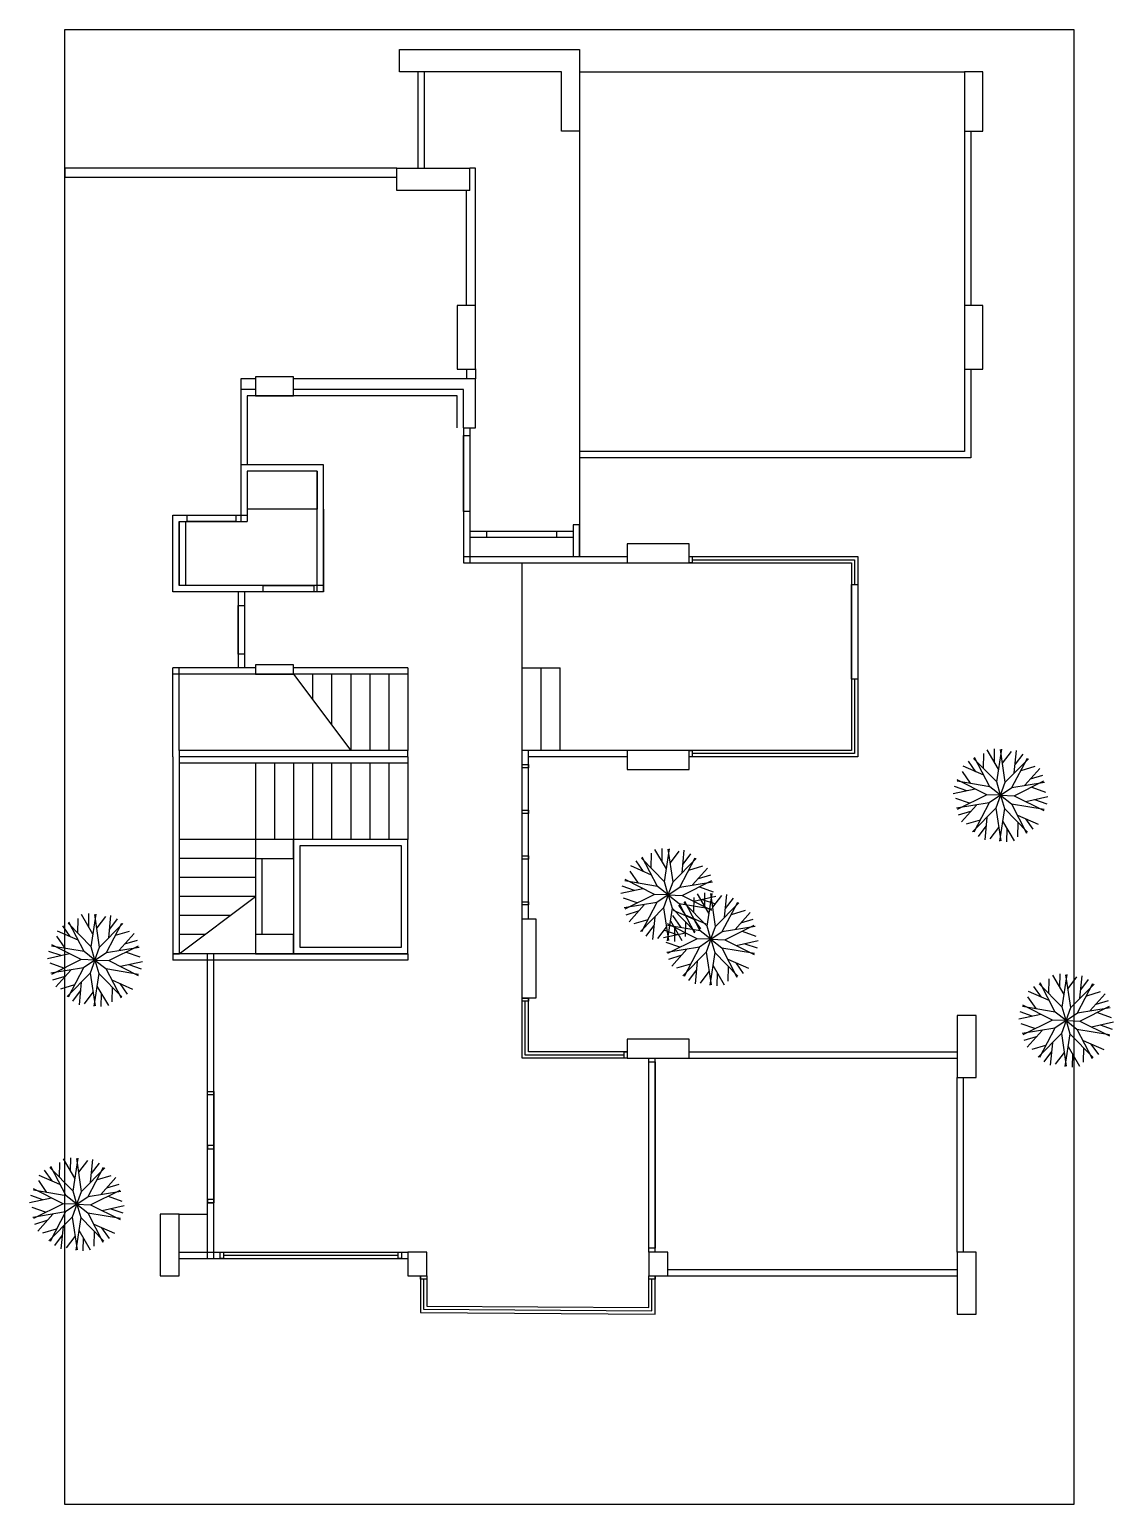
# Model space of a CAD drawing. Header units: inches. Extents: x 232 to 336, y -86 to 33.
# Drawn here: x 253.25 to 270.33, y 9.93 to 33.16 of the extents above; entities that cross this region are included whole.
import ezdxf

# ---------------------------------------------------------------- set-up
doc = ezdxf.new("R2010")
doc.units = ezdxf.units.IN
doc.header["$MEASUREMENT"] = 0
doc.layers.add('con', color=250, linetype='Continuous')

msp = doc.modelspace()

# ---------------------------------------------------------------- linework, layer by layer
at = {"layer": 'con', "color": 251}
for p, q in [((253.804, 33.156), (269.704, 33.156)), ((253.804, 9.926), (253.804, 33.156)), ((269.704, 33.156), (269.704, 9.926)), ((259.078, 32.488), (259.078, 32.842)), ((259.078, 32.842), (261.916, 32.842)), ((261.916, 32.842), (261.916, 32.488)), ((261.628, 32.488), (259.078, 32.488)), ((259.37, 30.973), (259.37, 32.488)), ((259.47, 30.973), (259.47, 32.488)), ((261.628, 31.555), (261.628, 32.488)), ((261.916, 32.488), (261.916, 31.555)), ((261.916, 32.488), (267.98, 32.488)), ((268.267, 32.488), (267.98, 32.488)), ((267.98, 32.488), (267.98, 31.555)), ((267.98, 32.488), (267.98, 26.509)), ((268.267, 31.555), (268.267, 32.488)), ((261.916, 31.555), (261.628, 31.555)), ((261.916, 31.555), (261.916, 25.356)), ((267.98, 31.555), (268.267, 31.555)), ((268.08, 31.555), (268.08, 28.809)), ((259.036, 30.973), (253.804, 30.973)), ((253.804, 30.973), (253.804, 30.823)), ((259.036, 30.619), (259.036, 30.973)), ((259.036, 30.973), (260.186, 30.973)), ((260.186, 30.619), (260.186, 30.973)), ((260.275, 30.973, 0), (260.186, 30.973, 0)), ((260.275, 28.809, 0), (260.275, 30.973, 0)), ((259.036, 30.823), (253.804, 30.823)), ((260.186, 30.619), (259.036, 30.619)), ((260.131, 28.809), (260.131, 30.619)), ((260.275, 28.809, 0), (259.987, 28.809, 0)), ((259.987, 28.809, 0), (259.987, 27.809, 0)), ((260.275, 27.809, 0), (260.275, 28.809, 0)), ((268.267, 28.809, 0), (267.98, 28.809, 0)), ((267.98, 28.809, 0), (267.98, 27.809, 0)), ((268.267, 27.809, 0), (268.267, 28.809, 0)), ((256.808, 27.652), (256.578, 27.652)), ((256.578, 27.652), (256.578, 27.485)), ((257.408, 27.685), (256.808, 27.685)), ((256.808, 27.685), (256.808, 27.385)), ((257.408, 27.385), (257.408, 27.685)), ((260.275, 27.652), (257.408, 27.652)), ((259.987, 27.809, 0), (260.275, 27.809, 0)), ((260.131, 27.809, 0), (260.131, 27.652, 0)), ((260.275, 27.81), (260.275, 27.652)), ((260.275, 26.885), (260.275, 27.652)), ((267.98, 27.809, 0), (268.267, 27.809, 0)), ((268.08, 27.809), (268.08, 26.409)), ((256.808, 27.485), (256.578, 27.485)), ((256.578, 27.485), (256.578, 26.301)), ((260.086, 27.485), (257.408, 27.485)), ((260.086, 26.885), (260.086, 27.485)), ((257.178, 27.385), (256.678, 27.385)), ((256.678, 27.385), (256.678, 26.301)), ((256.808, 27.385), (257.408, 27.385)), ((259.986, 27.385), (257.178, 27.385)), ((259.986, 26.885), (259.986, 27.385)), ((260.086, 26.885), (260.086, 25.554)), ((260.086, 26.885), (260.275, 26.885)), ((260.086, 26.763), (260.186, 26.763)), ((260.086, 25.563), (260.086, 26.763)), ((260.186, 26.885), (260.186, 25.554)), ((260.186, 26.763), (260.186, 25.563)), ((267.98, 26.509), (261.916, 26.509)), ((257.878, 26.301), (256.578, 26.301)), ((256.578, 26.301), (256.578, 25.409)), ((257.878, 24.301), (257.878, 26.301)), ((268.08, 26.409), (261.916, 26.409)), ((256.578, 26.201), (256.578, 25.409)), ((257.778, 26.201), (256.678, 26.201)), ((256.678, 26.201), (256.678, 25.409)), ((257.778, 24.301), (257.778, 26.201)), ((257.778, 24.301), (257.778, 26.201)), ((257.778, 26.201), (257.778, 25.601)), ((257.778, 25.601), (256.678, 25.601)), ((257.878, 25.601), (257.878, 24.301)), ((260.186, 25.563), (260.086, 25.563)), ((260.086, 25.554), (260.086, 24.756)), ((260.186, 25.554), (260.186, 24.756)), ((255.508, 24.301), (255.508, 25.509)), ((255.508, 25.509), (256.678, 25.509)), ((255.608, 24.401), (255.608, 25.409)), ((255.608, 25.409), (256.678, 25.409)), ((255.608, 25.409), (255.608, 24.401)), ((255.708, 25.409), (255.708, 24.401)), ((255.73, 25.509), (256.5, 25.509)), ((255.73, 25.409), (255.73, 25.509)), ((256.5, 25.409), (255.73, 25.409)), ((256.5, 25.509), (256.5, 25.409)), ((261.816, 25.356), (261.816, 24.856)), ((261.916, 25.356), (261.816, 25.356)), ((261.916, 25.356), (261.916, 24.856)), ((261.916, 24.856), (261.916, 25.356)), ((260.186, 25.256), (261.816, 25.256)), ((261.816, 25.156), (260.186, 25.156)), ((260.451, 25.256), (261.551, 25.256)), ((260.451, 25.156), (260.451, 25.256)), ((261.551, 25.156), (260.451, 25.156)), ((261.551, 25.256), (261.551, 25.156)), ((262.667, 25.056), (262.667, 24.756)), ((263.641, 25.056), (262.667, 25.056)), ((263.641, 24.756), (263.641, 25.056)), ((260.086, 24.856), (262.667, 24.856)), ((260.086, 24.756), (266.198, 24.756)), ((261.008, 21.801), (261.008, 24.756)), ((262.667, 24.756), (263.641, 24.756)), ((263.641, 24.856), (266.298, 24.856)), ((263.641, 24.756), (263.641, 24.856)), ((263.641, 24.856), (263.691, 24.856)), ((263.691, 24.756), (263.641, 24.756)), ((263.691, 24.856), (263.691, 24.756)), ((263.691, 24.806), (266.248, 24.806)), ((266.198, 24.756), (266.198, 21.801)), ((266.248, 24.806), (266.248, 24.415)), ((266.298, 24.856), (266.298, 21.701)), ((257.878, 24.401), (255.608, 24.401)), ((256.927, 24.401), (257.727, 24.401)), ((256.927, 24.301), (256.927, 24.401)), ((257.727, 24.401), (257.727, 24.301)), ((266.198, 24.415), (266.298, 24.415)), ((266.198, 22.925), (266.198, 24.415)), ((266.298, 24.415), (266.298, 22.925)), ((257.878, 24.301), (255.508, 24.301)), ((256.537, 24.301), (256.537, 23.101)), ((256.637, 24.301), (256.637, 23.101)), ((257.727, 24.301), (256.927, 24.301)), ((256.537, 24.086), (256.637, 24.086)), ((256.537, 23.316), (256.537, 24.086)), ((256.637, 24.086), (256.637, 23.316)), ((256.637, 23.316), (256.537, 23.316)), ((256.808, 23.101), (255.508, 23.101)), ((255.508, 21.701), (255.508, 23.101)), ((259.208, 23.001), (255.508, 23.001)), ((255.608, 21.801), (255.608, 23.101)), ((257.408, 23.151), (256.808, 23.151)), ((256.808, 23.151), (256.808, 23.001)), ((256.808, 23.001), (257.408, 23.001)), ((257.408, 23.001), (257.408, 23.151)), ((259.208, 23.101), (257.408, 23.101)), ((257.408, 23.001), (258.308, 21.801)), ((257.708, 23.001), (257.708, 22.601)), ((258.008, 23.001), (258.008, 22.201)), ((258.308, 23.001), (258.308, 21.801)), ((258.608, 23.001), (258.608, 21.801)), ((258.908, 23.001), (258.908, 21.801)), ((259.208, 23.101), (259.208, 23.001)), ((259.208, 23.001), (259.208, 21.801)), ((261.008, 23.101), (261.608, 23.101)), ((261.308, 21.801), (261.308, 23.101)), ((261.608, 21.801), (261.608, 23.101)), ((266.298, 22.925), (266.198, 22.925)), ((266.248, 22.925), (266.248, 21.751)), ((255.508, 21.701), (255.508, 18.601)), ((259.208, 21.801), (255.608, 21.801)), ((255.608, 21.801), (255.608, 21.601)), ((256.208, 21.701), (255.608, 21.701)), ((259.208, 21.701), (255.608, 21.701)), ((259.208, 21.701), (256.208, 21.701)), ((259.208, 21.701), (259.208, 21.801)), ((259.208, 21.701), (259.208, 21.601)), ((261.008, 16.955), (261.008, 21.801)), ((266.198, 21.801), (261.008, 21.801)), ((261.108, 19.148), (261.108, 21.801)), ((261.108, 19.148), (261.108, 21.801)), ((262.667, 21.701), (261.108, 21.701)), ((262.667, 21.801), (262.667, 21.501)), ((263.641, 21.801), (262.667, 21.801)), ((263.641, 21.501), (263.641, 21.801)), ((263.641, 21.701), (263.641, 21.801)), ((263.641, 21.801), (263.691, 21.801)), ((266.298, 21.701), (263.641, 21.701)), ((263.691, 21.701), (263.641, 21.701)), ((263.691, 21.801), (263.691, 21.701)), ((266.248, 21.751), (263.691, 21.751)), ((268.158, 21.467), (268.041, 21.634)), ((268.489, 21.305), (268.124, 21.677)), ((268.378, 21.23), (268.138, 21.693)), ((268.277, 21.525), (268.283, 21.754)), ((268.517, 21.506), (268.338, 21.813)), ((268.451, 21.626), (268.454, 21.829)), ((268.489, 21.305), (268.568, 21.821)), ((268.623, 21.3), (268.546, 21.816)), ((268.581, 21.603), (268.72, 21.785)), ((268.623, 21.3), (268.989, 21.671)), ((268.728, 21.218), (268.97, 21.68)), ((268.764, 21.447), (268.799, 21.8)), ((268.781, 21.583), (268.903, 21.745)), ((256.208, 21.601), (255.608, 21.601)), ((255.608, 21.601), (255.608, 18.601)), ((259.208, 21.601), (256.208, 21.601)), ((256.808, 21.601), (256.808, 20.401)), ((257.108, 21.601), (257.108, 20.401)), ((257.408, 21.601), (257.408, 20.401)), ((257.708, 21.601), (257.708, 20.401)), ((258.008, 21.601), (258.008, 20.401)), ((258.308, 21.601), (258.308, 20.401)), ((258.608, 21.601), (258.608, 20.401)), ((258.908, 21.601), (258.908, 20.401)), ((259.208, 21.601), (259.208, 20.401)), ((261.008, 21.58), (261.108, 21.58)), ((261.008, 21.53), (261.008, 21.58)), ((261.108, 21.53), (261.008, 21.53)), ((261.108, 21.58), (261.108, 21.53)), ((262.667, 21.501), (263.641, 21.501)), ((268.077, 21.284), (267.947, 21.472)), ((268.283, 21.41), (267.957, 21.552)), ((268.872, 21.487), (269.092, 21.553)), ((268.929, 21.253), (269.165, 21.519)), ((269.022, 21.354), (269.216, 21.414)), ((268.15, 21.193), (267.802, 21.118)), ((268.015, 21.167), (267.823, 21.233)), ((268.378, 21.23), (267.864, 21.317)), ((268.332, 21.104), (267.866, 21.338)), ((268.549, 21.097), (268.378, 21.23)), ((268.549, 21.097), (268.489, 21.305)), ((268.549, 21.097), (268.623, 21.3)), ((268.549, 21.097), (268.728, 21.218)), ((268.728, 21.218), (269.243, 21.303)), ((268.765, 21.089), (269.232, 21.321)), ((269.04, 21.222), (269.256, 21.147)), ((268.057, 20.971), (267.842, 21.047)), ((268.369, 20.975), (267.855, 20.891)), ((268.332, 21.104), (267.865, 20.872)), ((268.169, 20.94), (267.933, 20.675)), ((268.369, 20.975), (268.128, 20.513)), ((268.549, 21.097), (268.332, 21.104)), ((268.549, 21.097), (268.369, 20.975)), ((268.549, 21.097), (268.475, 20.893)), ((268.549, 21.097), (268.765, 21.089)), ((268.549, 21.097), (268.72, 20.963)), ((268.549, 21.097), (268.609, 20.888)), ((268.72, 20.963), (268.959, 20.5)), ((268.72, 20.963), (269.234, 20.877)), ((268.765, 21.089), (269.232, 20.855)), ((268.948, 21), (269.295, 21.076)), ((269.083, 21.027), (269.275, 20.961)), ((261.008, 20.86), (261.108, 20.86)), ((261.008, 20.81), (261.008, 20.86)), ((261.108, 20.81), (261.008, 20.81)), ((261.108, 20.86), (261.108, 20.81)), ((268.076, 20.84), (267.881, 20.78)), ((268.225, 20.706), (268.006, 20.64)), ((268.475, 20.893), (268.108, 20.522)), ((268.333, 20.747), (268.298, 20.393)), ((268.475, 20.893), (268.551, 20.377)), ((268.609, 20.888), (268.53, 20.373)), ((268.58, 20.687), (268.76, 20.38)), ((268.609, 20.888), (268.974, 20.516)), ((268.815, 20.784), (269.14, 20.641)), ((268.94, 20.726), (269.056, 20.56)), ((268.317, 20.611), (268.195, 20.448)), ((268.517, 20.59), (268.378, 20.409)), ((268.647, 20.567), (268.644, 20.364)), ((268.82, 20.668), (268.815, 20.44)), ((256.808, 20.401), (255.608, 20.401)), ((257.408, 20.401), (256.808, 20.401)), ((256.808, 20.401), (256.808, 18.601)), ((257.408, 20.401), (256.808, 20.401)), ((256.808, 20.401), (256.808, 20.101)), ((259.208, 20.401), (257.408, 20.401)), ((257.408, 20.401), (257.408, 18.651)), ((259.208, 20.401), (257.408, 20.401)), ((257.408, 20.401), (257.408, 18.601)), ((257.408, 20.101), (257.408, 20.401)), ((259.108, 20.301), (257.508, 20.301)), ((257.508, 20.301), (257.508, 18.701)), ((259.108, 18.701), (259.108, 20.301)), ((259.208, 18.601), (259.208, 20.401)), ((263.282, 19.936), (263.103, 20.243)), ((263.215, 20.056), (263.218, 20.259)), ((263.253, 19.735), (263.332, 20.25)), ((263.387, 19.73), (263.311, 20.246)), ((263.346, 20.033), (263.484, 20.215)), ((263.529, 19.876), (263.564, 20.23)), ((256.808, 20.101), (255.608, 20.101)), ((256.808, 20.101), (257.408, 20.101)), ((256.908, 20.101), (256.908, 18.901)), ((261.008, 20.14), (261.108, 20.14)), ((261.008, 20.09), (261.008, 20.14)), ((261.108, 20.09), (261.008, 20.09)), ((261.108, 20.14), (261.108, 20.09)), ((263.047, 19.839), (262.722, 19.982)), ((262.923, 19.897), (262.806, 20.063)), ((263.253, 19.735), (262.889, 20.107)), ((263.142, 19.66), (262.903, 20.123)), ((263.042, 19.955), (263.047, 20.184)), ((263.387, 19.73), (263.754, 20.101)), ((263.493, 19.648), (263.734, 20.11)), ((263.545, 20.013), (263.667, 20.175)), ((263.637, 19.917), (263.856, 19.983)), ((256.808, 19.801), (255.608, 19.801)), ((263.142, 19.66), (262.628, 19.746)), ((263.097, 19.534), (262.631, 19.768)), ((262.842, 19.714), (262.712, 19.902)), ((263.53, 19.519), (263.997, 19.751)), ((263.693, 19.683), (263.93, 19.948)), ((263.786, 19.784), (263.981, 19.843)), ((262.914, 19.623), (262.567, 19.547)), ((262.779, 19.597), (262.587, 19.663)), ((263.097, 19.534), (262.63, 19.302)), ((263.313, 19.527), (263.097, 19.534)), ((263.313, 19.527), (263.134, 19.405)), ((263.313, 19.527), (263.142, 19.66)), ((263.313, 19.527), (263.239, 19.323)), ((263.313, 19.527), (263.253, 19.735)), ((263.313, 19.527), (263.387, 19.73)), ((263.313, 19.527), (263.493, 19.648)), ((263.313, 19.527), (263.53, 19.519)), ((263.313, 19.527), (263.484, 19.393)), ((263.313, 19.527), (263.373, 19.318)), ((263.493, 19.648), (264.008, 19.732)), ((263.53, 19.519), (263.996, 19.285)), ((263.953, 19.237), (263.774, 19.544)), ((263.805, 19.652), (264.021, 19.577)), ((263.886, 19.357), (263.89, 19.56)), ((263.925, 19.036), (264.003, 19.551)), ((264.059, 19.031), (263.982, 19.547)), ((264.017, 19.334), (264.156, 19.516)), ((264.2, 19.177), (264.235, 19.531)), ((256.808, 19.501), (255.608, 19.501)), ((255.608, 18.601), (256.808, 19.501)), ((261.008, 19.42), (261.108, 19.42)), ((261.008, 19.37), (261.008, 19.42)), ((261.108, 19.37), (261.008, 19.37)), ((261.108, 19.42), (261.108, 19.37)), ((262.822, 19.401), (262.606, 19.476)), ((263.134, 19.405), (262.619, 19.321)), ((262.933, 19.37), (262.697, 19.105)), ((263.239, 19.323), (262.873, 18.952)), ((263.134, 19.405), (262.893, 18.943)), ((263.239, 19.323), (263.316, 18.807)), ((263.373, 19.318), (263.295, 18.803)), ((263.373, 19.318), (263.738, 18.946)), ((263.718, 19.14), (263.393, 19.283)), ((263.594, 19.198), (263.477, 19.364)), ((263.484, 19.393), (263.724, 18.93)), ((263.484, 19.393), (263.998, 19.307)), ((263.925, 19.036), (263.56, 19.408)), ((263.814, 18.961), (263.574, 19.424)), ((263.713, 19.43), (264.06, 19.506)), ((263.713, 19.256), (263.718, 19.485)), ((263.847, 19.456), (264.04, 19.391)), ((264.059, 19.031), (264.425, 19.402)), ((264.164, 18.949), (264.406, 19.411)), ((264.216, 19.314), (264.339, 19.476)), ((264.308, 19.218), (264.527, 19.284)), ((254.219, 18.708), (253.855, 19.08)), ((254.108, 18.633), (253.869, 19.096)), ((254.008, 18.928), (254.013, 19.157)), ((254.248, 18.909), (254.069, 19.216)), ((254.181, 19.029), (254.184, 19.232)), ((254.219, 18.708), (254.298, 19.223)), ((254.353, 18.703), (254.277, 19.219)), ((254.312, 19.006), (254.45, 19.188)), ((254.353, 18.703), (254.72, 19.074)), ((254.459, 18.621), (254.7, 19.083)), ((254.495, 18.849), (254.53, 19.203)), ((254.511, 18.986), (254.633, 19.148)), ((256.408, 19.201), (255.608, 19.201)), ((261.008, 19.148), (261.227, 19.148)), ((261.008, 17.902), (261.008, 19.148)), ((261.227, 19.148), (261.227, 17.902)), ((262.84, 19.269), (262.646, 19.21)), ((262.99, 19.136), (262.771, 19.07)), ((263.098, 19.177), (263.063, 18.823)), ((263.768, 18.835), (263.302, 19.069)), ((263.345, 19.117), (263.524, 18.81)), ((263.513, 19.015), (263.383, 19.203)), ((263.58, 19.214), (263.905, 19.071)), ((263.585, 19.098), (263.58, 18.869)), ((263.704, 19.156), (263.821, 18.99)), ((264.201, 18.82), (264.668, 19.052)), ((264.365, 18.984), (264.601, 19.249)), ((264.458, 19.085), (264.652, 19.144)), ((253.808, 18.687), (253.678, 18.875)), ((254.013, 18.813), (253.688, 18.955)), ((253.889, 18.87), (253.772, 19.037)), ((254.603, 18.89), (254.822, 18.956)), ((254.659, 18.656), (254.896, 18.921)), ((254.752, 18.757), (254.947, 18.816)), ((256.008, 18.901), (255.608, 18.901)), ((257.408, 18.901), (256.808, 18.901)), ((256.808, 18.901), (256.808, 18.601)), ((257.408, 18.601), (257.408, 18.901)), ((263.082, 19.04), (262.96, 18.878)), ((263.281, 19.02), (263.143, 18.838)), ((263.585, 18.924), (263.238, 18.848)), ((263.451, 18.898), (263.258, 18.964)), ((263.814, 18.961), (263.3, 19.047)), ((263.768, 18.835), (263.301, 18.603)), ((263.412, 18.997), (263.408, 18.794)), ((263.985, 18.828), (263.768, 18.835)), ((263.985, 18.828), (263.805, 18.706)), ((263.985, 18.828), (263.814, 18.961)), ((263.985, 18.828), (263.911, 18.624)), ((263.985, 18.828), (263.925, 19.036)), ((263.985, 18.828), (264.059, 19.031)), ((263.985, 18.828), (264.164, 18.949)), ((263.985, 18.828), (264.201, 18.82)), ((263.985, 18.828), (264.156, 18.694)), ((263.985, 18.828), (264.045, 18.619)), ((264.164, 18.949), (264.679, 19.033)), ((264.201, 18.82), (264.667, 18.586)), ((264.476, 18.953), (264.692, 18.878)), ((253.88, 18.596), (253.533, 18.521)), ((253.745, 18.57), (253.553, 18.636)), ((254.108, 18.633), (253.594, 18.72)), ((254.063, 18.507), (253.597, 18.741)), ((254.279, 18.5), (254.108, 18.633)), ((254.279, 18.5), (254.219, 18.708)), ((254.279, 18.5), (254.353, 18.703)), ((254.279, 18.5), (254.459, 18.621)), ((254.459, 18.621), (254.974, 18.706)), ((254.496, 18.492), (254.963, 18.724)), ((254.771, 18.625), (254.987, 18.55)), ((255.508, 18.601), (255.608, 18.601)), ((259.208, 18.601), (255.508, 18.601)), ((255.508, 18.601), (255.508, 18.501)), ((256.053, 13.801), (256.053, 18.601)), ((256.153, 13.801), (256.153, 18.601)), ((256.808, 18.601), (257.408, 18.601)), ((256.808, 18.601), (257.408, 18.601)), ((257.408, 18.601), (259.208, 18.601)), ((257.508, 18.701), (259.108, 18.701)), ((259.208, 18.601), (259.208, 18.501)), ((263.493, 18.702), (263.277, 18.777)), ((263.805, 18.706), (263.291, 18.622)), ((263.605, 18.671), (263.368, 18.406)), ((263.911, 18.624), (263.544, 18.253)), ((263.805, 18.706), (263.564, 18.244)), ((263.911, 18.624), (263.987, 18.108)), ((264.045, 18.619), (263.966, 18.104)), ((264.045, 18.619), (264.41, 18.247)), ((264.156, 18.694), (264.395, 18.231)), ((264.156, 18.694), (264.67, 18.608)), ((264.384, 18.731), (264.731, 18.807)), ((264.519, 18.757), (264.711, 18.691)), ((253.788, 18.374), (253.572, 18.449)), ((254.1, 18.378), (253.585, 18.294)), ((254.063, 18.507), (253.596, 18.275)), ((254.1, 18.378), (253.859, 17.916)), ((254.279, 18.5), (254.063, 18.507)), ((254.279, 18.5), (254.1, 18.378)), ((254.279, 18.5), (254.205, 18.296)), ((254.279, 18.5), (254.496, 18.492)), ((254.279, 18.5), (254.45, 18.366)), ((254.279, 18.5), (254.339, 18.291)), ((254.45, 18.366), (254.69, 17.903)), ((254.45, 18.366), (254.964, 18.28)), ((254.496, 18.492), (254.962, 18.258)), ((254.679, 18.403), (255.026, 18.479)), ((254.813, 18.429), (255.006, 18.364)), ((259.208, 18.501), (255.508, 18.501)), ((263.512, 18.57), (263.317, 18.511)), ((263.661, 18.437), (263.442, 18.371)), ((263.769, 18.478), (263.734, 18.124)), ((264.016, 18.418), (264.195, 18.111)), ((264.251, 18.515), (264.576, 18.372)), ((264.256, 18.399), (264.251, 18.17)), ((264.375, 18.457), (264.492, 18.291)), ((253.806, 18.243), (253.612, 18.183)), ((253.899, 18.343), (253.663, 18.078)), ((254.205, 18.296), (253.839, 17.925)), ((254.064, 18.15), (254.029, 17.796)), ((254.205, 18.296), (254.282, 17.78)), ((254.339, 18.291), (254.261, 17.776)), ((254.339, 18.291), (254.704, 17.919)), ((254.546, 18.187), (254.871, 18.044)), ((254.67, 18.129), (254.787, 17.963)), ((263.753, 18.341), (263.631, 18.179)), ((263.952, 18.321), (263.814, 18.139)), ((264.083, 18.298), (264.08, 18.095)), ((269.521, 17.756), (269.156, 18.128)), ((269.41, 17.681), (269.171, 18.144)), ((269.31, 17.976), (269.315, 18.205)), ((269.55, 17.957), (269.371, 18.264)), ((269.483, 18.077), (269.486, 18.281)), ((269.521, 17.756), (269.6, 18.272)), ((269.655, 17.751), (269.579, 18.267)), ((269.614, 18.054), (269.752, 18.236)), ((269.655, 17.751), (270.022, 18.122)), ((269.761, 17.669), (270.002, 18.131)), ((269.797, 17.898), (269.832, 18.251)), ((269.813, 18.034), (269.935, 18.196)), ((253.956, 18.109), (253.737, 18.043)), ((254.048, 18.014), (253.926, 17.851)), ((254.247, 17.993), (254.108, 17.811)), ((254.311, 18.09), (254.49, 17.783)), ((254.378, 17.97), (254.374, 17.767)), ((254.551, 18.071), (254.546, 17.842)), ((261.227, 17.902), (261.008, 17.902)), ((261.008, 17.852), (261.008, 17.902)), ((261.008, 17.902), (261.108, 17.902)), ((261.108, 17.055), (261.108, 17.902)), ((261.108, 17.902), (261.108, 17.852)), ((269.11, 17.735), (268.98, 17.923)), ((269.315, 17.861), (268.99, 18.003)), ((269.191, 17.918), (269.074, 18.085)), ((269.905, 17.938), (270.124, 18.004)), ((269.961, 17.704), (270.198, 17.97)), ((261.108, 17.852), (261.008, 17.852)), ((261.058, 17.005), (261.058, 17.852)), ((269.047, 17.618), (268.855, 17.684)), ((269.41, 17.681), (268.896, 17.768)), ((269.365, 17.555), (268.899, 17.789)), ((269.581, 17.548), (269.41, 17.681)), ((269.581, 17.548), (269.521, 17.756)), ((269.581, 17.548), (269.655, 17.751)), ((269.581, 17.548), (269.761, 17.669)), ((269.761, 17.669), (270.276, 17.754)), ((269.798, 17.54), (270.265, 17.772)), ((270.054, 17.805), (270.249, 17.865)), ((270.073, 17.674), (270.289, 17.598)), ((268.164, 17.628), (267.864, 17.628)), ((267.864, 17.628), (267.864, 16.653)), ((268.164, 16.653), (268.164, 17.628)), ((269.182, 17.644), (268.835, 17.569)), ((269.09, 17.422), (268.874, 17.498)), ((269.402, 17.426), (268.887, 17.342)), ((269.365, 17.555), (268.898, 17.323)), ((269.402, 17.426), (269.161, 16.964)), ((269.581, 17.548), (269.365, 17.555)), ((269.581, 17.548), (269.402, 17.426)), ((269.581, 17.548), (269.507, 17.344)), ((269.581, 17.548), (269.798, 17.54)), ((269.581, 17.548), (269.752, 17.414)), ((269.581, 17.548), (269.641, 17.339)), ((269.798, 17.54), (270.264, 17.306)), ((269.981, 17.451), (270.328, 17.527)), ((270.115, 17.478), (270.308, 17.412)), ((262.667, 17.255), (262.667, 16.955)), ((263.641, 17.255), (262.667, 17.255)), ((263.641, 16.955), (263.641, 17.255)), ((269.108, 17.291), (268.914, 17.231)), ((269.201, 17.391), (268.965, 17.126)), ((269.507, 17.344), (269.141, 16.973)), ((269.366, 17.198), (269.331, 16.844)), ((269.507, 17.344), (269.584, 16.828)), ((269.641, 17.339), (269.563, 16.824)), ((269.641, 17.339), (270.006, 16.967)), ((269.752, 17.414), (269.992, 16.951)), ((269.752, 17.414), (270.266, 17.328)), ((269.848, 17.235), (270.173, 17.092)), ((262.617, 17.005), (261.058, 17.005)), ((262.667, 17.055), (261.108, 17.055)), ((262.667, 17.055), (261.227, 17.055)), ((262.617, 16.955), (262.617, 17.055)), ((262.617, 17.055), (262.667, 17.055)), ((262.667, 17.055), (262.667, 16.955)), ((263.641, 17.055), (267.864, 17.055)), ((269.258, 17.157), (269.039, 17.091)), ((269.35, 17.062), (269.228, 16.899)), ((269.549, 17.042), (269.41, 16.86)), ((269.613, 17.138), (269.792, 16.831)), ((269.68, 17.018), (269.676, 16.815)), ((269.853, 17.119), (269.848, 16.891)), ((269.972, 17.177), (270.089, 17.011)), ((262.667, 16.955), (261.008, 16.955)), ((262.667, 16.955), (262.617, 16.955)), ((262.667, 16.955), (263.641, 16.955)), ((263.004, 13.901), (263.004, 16.955)), ((263.004, 16.896), (263.104, 16.896)), ((263.004, 13.964), (263.004, 16.896)), ((263.104, 13.901), (263.104, 16.955)), ((263.104, 16.896), (263.104, 13.964)), ((263.641, 16.955), (267.864, 16.955)), ((267.864, 13.9), (267.864, 16.653)), ((267.864, 16.653), (268.164, 16.653)), ((267.964, 13.9), (267.964, 16.653)), ((256.053, 16.428), (256.153, 16.428)), ((256.053, 14.678), (256.053, 16.428)), ((256.053, 16.428), (256.153, 16.428)), ((256.053, 16.378), (256.053, 16.428)), ((256.153, 16.378), (256.053, 16.378)), ((256.153, 16.428), (256.153, 14.678)), ((256.153, 16.428), (256.153, 16.378)), ((256.153, 15.578), (256.053, 15.578)), ((256.053, 15.578), (256.053, 15.528)), ((256.153, 15.528), (256.153, 15.578)), ((253.962, 15.064), (253.783, 15.37)), ((253.895, 15.183), (253.899, 15.387)), ((253.934, 14.862), (254.012, 15.378)), ((254.068, 14.858), (253.991, 15.373)), ((254.026, 15.16), (254.165, 15.342)), ((254.209, 15.004), (254.244, 15.357)), ((256.053, 15.528), (256.153, 15.528)), ((253.728, 14.967), (253.402, 15.11)), ((253.603, 15.024), (253.486, 15.191)), ((253.934, 14.862), (253.569, 15.234)), ((253.823, 14.787), (253.583, 15.25)), ((253.722, 15.082), (253.728, 15.311)), ((254.068, 14.858), (254.434, 15.228)), ((254.173, 14.775), (254.415, 15.237)), ((254.225, 15.14), (254.348, 15.303)), ((254.317, 15.044), (254.536, 15.11)), ((253.823, 14.787), (253.309, 14.874)), ((253.777, 14.661), (253.311, 14.895)), ((253.522, 14.841), (253.392, 15.029)), ((254.21, 14.647), (254.677, 14.879)), ((254.374, 14.81), (254.61, 15.076)), ((254.467, 14.911), (254.661, 14.971)), ((253.594, 14.751), (253.247, 14.675)), ((253.46, 14.724), (253.267, 14.79)), ((253.777, 14.661), (253.31, 14.429)), ((253.994, 14.654), (253.777, 14.661)), ((253.994, 14.654), (253.814, 14.533)), ((253.994, 14.654), (253.823, 14.787)), ((253.994, 14.654), (253.92, 14.45)), ((253.994, 14.654), (253.934, 14.862)), ((253.994, 14.654), (254.068, 14.858)), ((253.994, 14.654), (254.173, 14.775)), ((253.994, 14.654), (254.21, 14.647)), ((253.994, 14.654), (254.165, 14.521)), ((253.994, 14.654), (254.054, 14.446)), ((254.173, 14.775), (254.688, 14.86)), ((254.21, 14.647), (254.676, 14.412)), ((254.485, 14.78), (254.701, 14.704)), ((256.153, 14.728), (256.053, 14.728)), ((256.053, 14.728), (256.053, 14.678)), ((256.153, 14.678), (256.053, 14.678)), ((256.053, 14.678), (256.153, 14.678)), ((256.153, 14.678), (256.153, 14.728)), ((253.502, 14.528), (253.287, 14.604)), ((253.814, 14.533), (253.3, 14.448)), ((253.614, 14.497), (253.378, 14.232)), ((253.92, 14.45), (253.553, 14.079)), ((253.814, 14.533), (253.573, 14.07)), ((253.92, 14.45), (253.996, 13.935)), ((254.054, 14.446), (253.975, 13.93)), ((254.054, 14.446), (254.419, 14.073)), ((254.165, 14.521), (254.404, 14.057)), ((254.165, 14.521), (254.679, 14.434)), ((254.393, 14.557), (254.74, 14.633)), ((254.528, 14.584), (254.72, 14.518)), ((255.608, 14.501), (255.308, 14.501)), ((255.308, 14.501), (255.308, 13.527)), ((255.608, 13.527), (255.608, 14.501)), ((255.608, 14.501), (256.053, 14.501)), ((253.521, 14.397), (253.326, 14.337)), ((253.67, 14.263), (253.451, 14.198)), ((253.778, 14.304), (253.743, 13.95)), ((254.025, 14.244), (254.205, 13.937)), ((254.26, 14.341), (254.585, 14.198)), ((254.265, 14.225), (254.26, 13.997)), ((254.384, 14.283), (254.501, 14.117)), ((253.762, 14.168), (253.64, 14.005)), ((253.962, 14.148), (253.823, 13.966)), ((254.092, 14.124), (254.089, 13.921)), ((263.104, 13.964), (263.004, 13.964)), ((255.608, 13.901), (259.208, 13.901)), ((255.608, 13.801), (259.208, 13.801)), ((256.253, 13.801), (256.253, 13.901)), ((256.253, 13.901), (256.303, 13.901)), ((256.303, 13.801), (256.253, 13.801)), ((256.303, 13.901), (256.303, 13.801)), ((256.303, 13.851), (259.058, 13.851)), ((259.058, 13.801), (259.058, 13.901)), ((259.058, 13.901), (259.108, 13.901)), ((259.108, 13.801), (259.058, 13.801)), ((259.108, 13.901), (259.108, 13.801)), ((259.508, 13.901), (259.208, 13.901)), ((259.208, 13.901), (259.208, 13.527)), ((259.508, 13.527), (259.508, 13.901)), ((263.304, 13.901), (263.004, 13.901)), ((263.004, 13.901), (263.004, 13.527)), ((263.304, 13.527), (263.304, 13.901)), ((268.164, 13.9), (267.864, 13.9)), ((267.864, 13.9), (267.864, 12.925)), ((268.164, 12.925), (268.164, 13.9)), ((255.308, 13.527), (255.608, 13.527)), ((259.208, 13.527), (259.508, 13.527)), ((259.408, 13.527), (259.408, 12.95)), ((259.408, 13.477), (259.408, 13.527)), ((259.408, 13.527), (259.508, 13.527)), ((259.508, 13.477), (259.408, 13.477)), ((259.458, 13.477), (259.458, 13)), ((259.508, 13.527), (259.508, 13.049)), ((259.508, 13.527), (259.508, 13.477)), ((263.004, 13.527), (263.304, 13.527)), ((263.004, 13.026), (263.004, 13.527)), ((263.004, 13.477), (263.004, 13.527)), ((263.004, 13.527), (263.104, 13.527)), ((263.104, 13.477), (263.004, 13.477)), ((263.054, 12.976), (263.054, 13.477)), ((263.104, 12.925), (263.104, 13.527)), ((263.104, 13.527), (263.104, 13.477)), ((263.304, 13.627), (267.864, 13.627)), ((263.304, 13.527), (267.864, 13.527)), ((259.508, 13.049), (263.004, 13.026)), ((259.408, 12.95), (263.104, 12.925)), ((259.458, 13), (263.054, 12.976)), ((267.864, 12.925), (268.164, 12.925)), ((269.704, 9.926), (253.804, 9.926))]:
    msp.add_line(p, q, dxfattribs=at)

doc.saveas('drawing.dxf')
